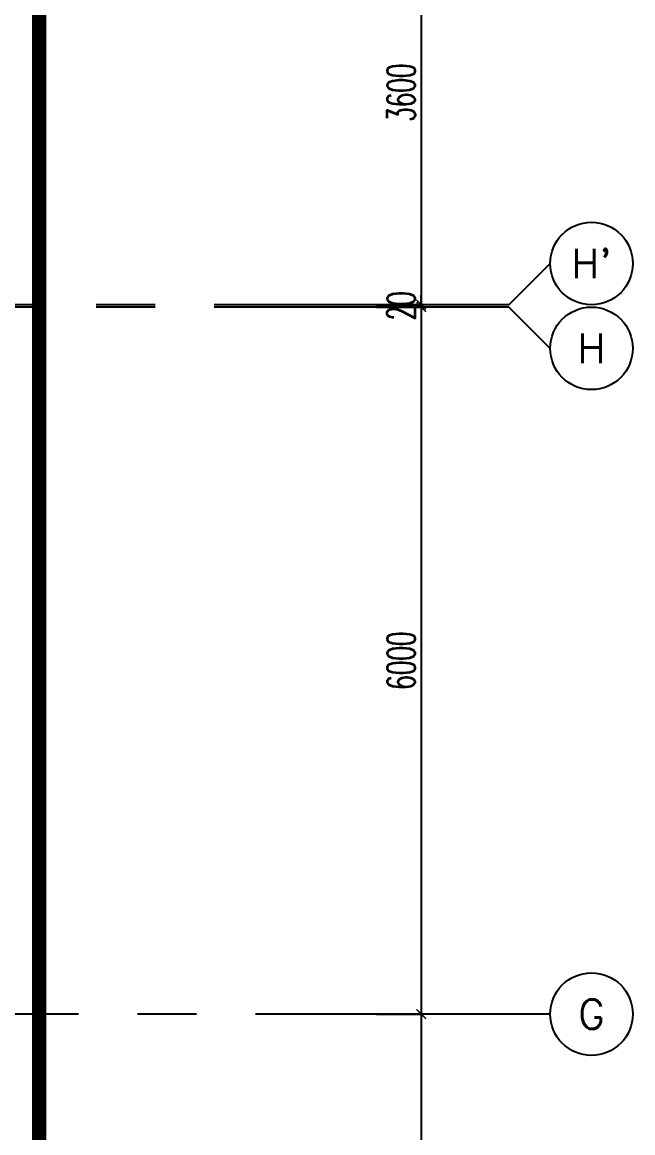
# Model space of a CAD drawing. Extents: x 88808.2 to 88899.2, y 39921.6 to 40001.1.
# Drawn here: x 88894.01 to 88899.19, y 39949.07 to 39958.5 of the extents above; entities that cross this region are included whole.
import ezdxf
from ezdxf.enums import TextEntityAlignment as Align

# ---------------------------------------------------------------- set-up
doc = ezdxf.new("R2010")
doc.units = 0
doc.header["$MEASUREMENT"] = 0
doc.header["$PDMODE"] = 34
doc.linetypes.add('CENTER2', pattern=[1.125, 0.75, -0.125, 0.125, -0.125])
doc.linetypes.add('CENTERX2', pattern=[4, 2.5, -0.5, 0.5, -0.5])
doc.layers.get('0').update_dxf_attribs({"linetype": 'CONTINUOUS'})
doc.layers.get('DEFPOINTS').update_dxf_attribs({"linetype": 'CONTINUOUS'})
for name, color, linetype in [('AX-CR', 2, 'CONTINUOUS'), ('AX-DIM', 4, 'CONTINUOUS'), ('AX-TXT', 2, 'CONTINUOUS'), ('AXES', 11, 'CENTERX2'), ('DIM', 4, 'CONTINUOUS'), ('ELEV', 2, 'CONTINUOUS')]:
    doc.layers.add(name, color=color, linetype=linetype)
doc.styles.add('ROMANS', font='ROMANS.shx', dxfattribs={"width": 0.6})
doc.dimstyles.new('DIM-OUT', dxfattribs={"dimscale": 0, "dimtxt": 0.24, "dimasz": 0.08, "dimexe": 0.02, "dimexo": 0.02, "dimgap": 0.05, "dimtad": 1, "dimdec": 0, "dimlfac": 1000, "dimzin": 0, "dimdsep": 46, "dimtxsty": 'ROMANS', "dimblk1": 'ARCHTICK', "dimblk2": 'ARCHTICK', "dimsah": 1, "dimcen": 0.01, "dimdle": 0.08, "dimclrd": 4, "dimclre": 4, "dimclrt": 2, "dimadec": 0, "dimazin": 0, "dimtp": 2, "dimtm": 2, "dimtfac": 0.114286, "dimtdec": 0, "dimtix": 1, "dimtmove": 2, "dimatfit": 3, "dimldrblk": 'ARCHTICK', "dimfxl": 0, "dimtolj": 1, "dimtzin": 0, "dimarcsym": 0})
doc.dimstyles.new('STANDARD in', dxfattribs={"dimtxt": 0.2, "dimasz": 0.1, "dimexe": 0.07, "dimexo": 0.07, "dimgap": 0.05, "dimtad": 1, "dimdec": 0, "dimlfac": 1000, "dimzin": 0, "dimdsep": 46, "dimtxsty": 'ROMANS', "dimblk": 'ARCHTICK', "dimcen": 0.05, "dimdle": 0.05, "dimclrd": 4, "dimclre": 4, "dimclrt": 2, "dimadec": 0, "dimazin": 0, "dimtfac": 1, "dimtdec": 0, "dimtmove": 2, "dimatfit": 3, "dimfxl": 0, "dimtolj": 1, "dimtzin": 0, "dimarcsym": 0})

# ---------------------------------------------------------------- blocks, each defined once
blk = doc.blocks.new('_ARCHTICK')
at = {"color": 0, "linetype": 'ByBlock', "const_width": 0.15}
blk.add_lwpolyline([(-0.5, -0.5), (0.5, 0.5)], dxfattribs=at)
blk = doc.blocks.new('*D376')
at = {"layer": 'DEFPOINTS', "color": 0, "linetype": 'Continuous'}
for p in [(88893.8863, 39959.6996), (88894.0953, 39959.6996), (88894.0953, 39956.0996)]:
    blk.add_point(p, dxfattribs=at)
at = {"layer": 'DIM', "color": 4, "linetype": 'Continuous', "lineweight": -2}
for p, q in [((88894.0253, 39959.6996), (88893.8163, 39959.6996)), ((88893.8863, 39956.0496), (88893.8863, 39959.7496)), ((88894.0253, 39956.0996), (88893.8163, 39956.0996))]:
    blk.add_line(p, q, dxfattribs=at)
at = {"layer": 'DIM', "color": 4, "linetype": 'Continuous', "lineweight": -2, "xscale": 0.1, "yscale": 0.1, "zscale": 0.1}
for p, rotation in [((88893.8863, 39959.6996), 90), ((88893.8863, 39956.0996), 270)]:
    blk.add_blockref('_ARCHTICK', p, dxfattribs=dict(at, rotation=rotation))
at = {"layer": 'DIM', "color": 2, "linetype": 'Continuous', "insert": (88893.7363, 39957.8996), "char_height": 0.2, "attachment_point": 5, "rotation": 90, "style": 'ROMANS'}
blk.add_mtext('\\A1;3600', dxfattribs=at)
blk = doc.blocks.new('*D368')
at = {"layer": 'AX-DIM', "color": 4, "lineweight": -2}
for p, q in [((88897.0151, 39956.0996), (88897.4151, 39956.0996)), ((88897.3951, 39956.0996), (88897.3951, 39956.1796)), ((88897.3951, 39956.0996), (88897.3951, 39956.0796)), ((88897.0151, 39956.0796), (88897.4151, 39956.0796)), ((88897.3951, 39956.0796), (88897.3951, 39955.9996))]:
    blk.add_line(p, q, dxfattribs=at)
at = {"layer": 'DEFPOINTS', "color": 0}
for p in [(88896.9951, 39956.0996), (88896.9951, 39956.0796), (88897.3951, 39956.0796)]:
    blk.add_point(p, dxfattribs=at)
at = {"layer": 'AX-DIM', "color": 4, "lineweight": -2, "xscale": 0.08, "yscale": 0.08, "zscale": 0.08}
for p, rotation in [((88897.3951, 39956.0996), 270), ((88897.3951, 39956.0796), 90)]:
    blk.add_blockref('_ARCHTICK', p, dxfattribs=dict(at, rotation=rotation))
at = {"layer": 'AX-DIM', "color": 2, "insert": (88897.2251, 39956.0896), "char_height": 0.24, "attachment_point": 5, "rotation": 90, "style": 'ROMANS'}
blk.add_mtext('\\A1;20', dxfattribs=at)
blk = doc.blocks.new('*D367')
at = {"layer": 'AX-DIM', "color": 4, "lineweight": -2}
for p, q in [((88897.3951, 39959.7796), (88897.3951, 39956.0196)), ((88897.0151, 39959.6996), (88897.4151, 39959.6996)), ((88897.0151, 39956.0996), (88897.4151, 39956.0996))]:
    blk.add_line(p, q, dxfattribs=at)
at = {"layer": 'DEFPOINTS', "color": 0}
for p in [(88896.9951, 39959.6996), (88896.9951, 39956.0996), (88897.3951, 39956.0996)]:
    blk.add_point(p, dxfattribs=at)
at = {"layer": 'AX-DIM', "color": 4, "lineweight": -2, "xscale": 0.08, "yscale": 0.08, "zscale": 0.08}
for p, rotation in [((88897.3951, 39959.6996), 90), ((88897.3951, 39956.0996), 270)]:
    blk.add_blockref('_ARCHTICK', p, dxfattribs=dict(at, rotation=rotation))
at = {"layer": 'AX-DIM', "color": 2, "insert": (88897.2251, 39957.8996), "char_height": 0.24, "attachment_point": 5, "rotation": 90, "style": 'ROMANS'}
blk.add_mtext('\\A1;3600', dxfattribs=at)
blk = doc.blocks.new('*D366')
at = {"layer": 'AX-DIM', "color": 4, "lineweight": -2}
for p, q in [((88897.3951, 39956.1596), (88897.3951, 39949.9996)), ((88897.0151, 39956.0796), (88897.4151, 39956.0796)), ((88897.0151, 39950.0796), (88897.4151, 39950.0796))]:
    blk.add_line(p, q, dxfattribs=at)
at = {"layer": 'DEFPOINTS', "color": 0}
for p in [(88896.9951, 39956.0796), (88896.9951, 39950.0796), (88897.3951, 39950.0796)]:
    blk.add_point(p, dxfattribs=at)
at = {"layer": 'AX-DIM', "color": 4, "lineweight": -2, "xscale": 0.08, "yscale": 0.08, "zscale": 0.08}
for p, rotation in [((88897.3951, 39956.0796), 90), ((88897.3951, 39950.0796), 270)]:
    blk.add_blockref('_ARCHTICK', p, dxfattribs=dict(at, rotation=rotation))
at = {"layer": 'AX-DIM', "color": 2, "insert": (88897.2251, 39953.0796), "char_height": 0.24, "attachment_point": 5, "rotation": 90, "style": 'ROMANS'}
blk.add_mtext('\\A1;6000', dxfattribs=at)
blk = doc.blocks.new('*D363')
at = {"layer": 'AX-DIM', "color": 4, "lineweight": -2}
for p, q in [((88897.3951, 39950.1596), (88897.3951, 39942.7996)), ((88897.0151, 39950.0796), (88897.4151, 39950.0796)), ((88897.0151, 39942.8796), (88897.4151, 39942.8796))]:
    blk.add_line(p, q, dxfattribs=at)
at = {"layer": 'DEFPOINTS', "color": 0}
for p in [(88896.9951, 39950.0796), (88896.9951, 39942.8796), (88897.3951, 39942.8796)]:
    blk.add_point(p, dxfattribs=at)
at = {"layer": 'AX-DIM', "color": 4, "lineweight": -2, "xscale": 0.08, "yscale": 0.08, "zscale": 0.08}
for p, rotation in [((88897.3951, 39950.0796), 90), ((88897.3951, 39942.8796), 270)]:
    blk.add_blockref('_ARCHTICK', p, dxfattribs=dict(at, rotation=rotation))
at = {"layer": 'AX-DIM', "color": 2, "insert": (88897.2251, 39946.4796), "char_height": 0.24, "attachment_point": 5, "rotation": 90, "style": 'ROMANS'}
blk.add_mtext('\\A1;7200', dxfattribs=at)
blk = doc.blocks.new('AXR')
at = {"layer": 'AX-CR'}
blk.add_circle((350, 0), 350, dxfattribs=at)
at = {"layer": 'AX-TXT', "style": 'ROMANS'}
blk.add_attdef('AX', text='', height=250, dxfattribs=at).set_placement((350, 0), align=Align.MIDDLE)

msp = doc.modelspace()

# ---------------------------------------------------------------- linework, layer by layer
at = {"layer": 'AXES'}
for p, q in [((88898.1394, 39956.0996), (88898.4894, 39956.4496)), ((88898.1394, 39956.0996), (88876.9703, 39956.0996)), ((88898.1394, 39956.0796), (88876.9703, 39956.0796)), ((88898.1394, 39956.0796), (88898.4894, 39955.7296)), ((88898.4894, 39950.0796), (88876.9703, 39950.0796))]:
    msp.add_line(p, q, dxfattribs=at)
at = {"layer": 'ELEV', "linetype": 'CENTER2', "const_width": 0.12}
msp.add_lwpolyline([(88894.1545, 39926.0796), (88894.1545, 39989.6996)], dxfattribs=at)

# ---------------------------------------------------------------- block references
at = {"layer": 'AXES', "xscale": 0.001, "yscale": 0.001, "zscale": 0.001}
for p, values in [((88898.4894, 39956.4496), {'AX': "H'"}), ((88898.4894, 39955.7296), {'AX': 'H'}), ((88898.4894, 39950.0796), {'AX': 'G'})]:
    msp.add_blockref('AXR', p, dxfattribs=at).add_auto_attribs(values)

# ---------------------------------------------------------------- dimensions: what is measured, and where the dimension line sits
at = {"layer": 'AX-DIM'}
for base, p1, p2, picture, middle in [((88897.3951, 39956.0996), (88896.9951, 39959.6996), (88896.9951, 39956.0996), '*D367', (88897.2251, 39957.8996)), ((88897.3951, 39956.0796), (88896.9951, 39956.0996), (88896.9951, 39956.0796), '*D368', (88897.2251, 39956.0896)), ((88897.3951, 39950.0796), (88896.9951, 39956.0796), (88896.9951, 39950.0796), '*D366', (88897.2251, 39953.0796)), ((88897.3951, 39942.8796), (88896.9951, 39950.0796), (88896.9951, 39942.8796), '*D363', (88897.2251, 39946.4796))]:
    dim = msp.add_linear_dim(base=base, p1=p1, p2=p2, angle=270, dimstyle='DIM-OUT', override={"dimscale": 1}, dxfattribs=at)
    dim.commit()
    dim.dimension.update_dxf_attribs({"geometry": picture, "text_midpoint": middle})
at = {"layer": 'DIM', "color": 0, "linetype": 'Continuous'}
dim = msp.add_linear_dim(base=(88893.8863, 39959.6996), p1=(88894.0953, 39956.0996), p2=(88894.0953, 39959.6996), angle=90, dimstyle='STANDARD in', dxfattribs=at)
dim.commit()
dim.dimension.update_dxf_attribs({"geometry": '*D376', "text_midpoint": (88893.7363, 39957.8996)})

doc.saveas('drawing.dxf')
